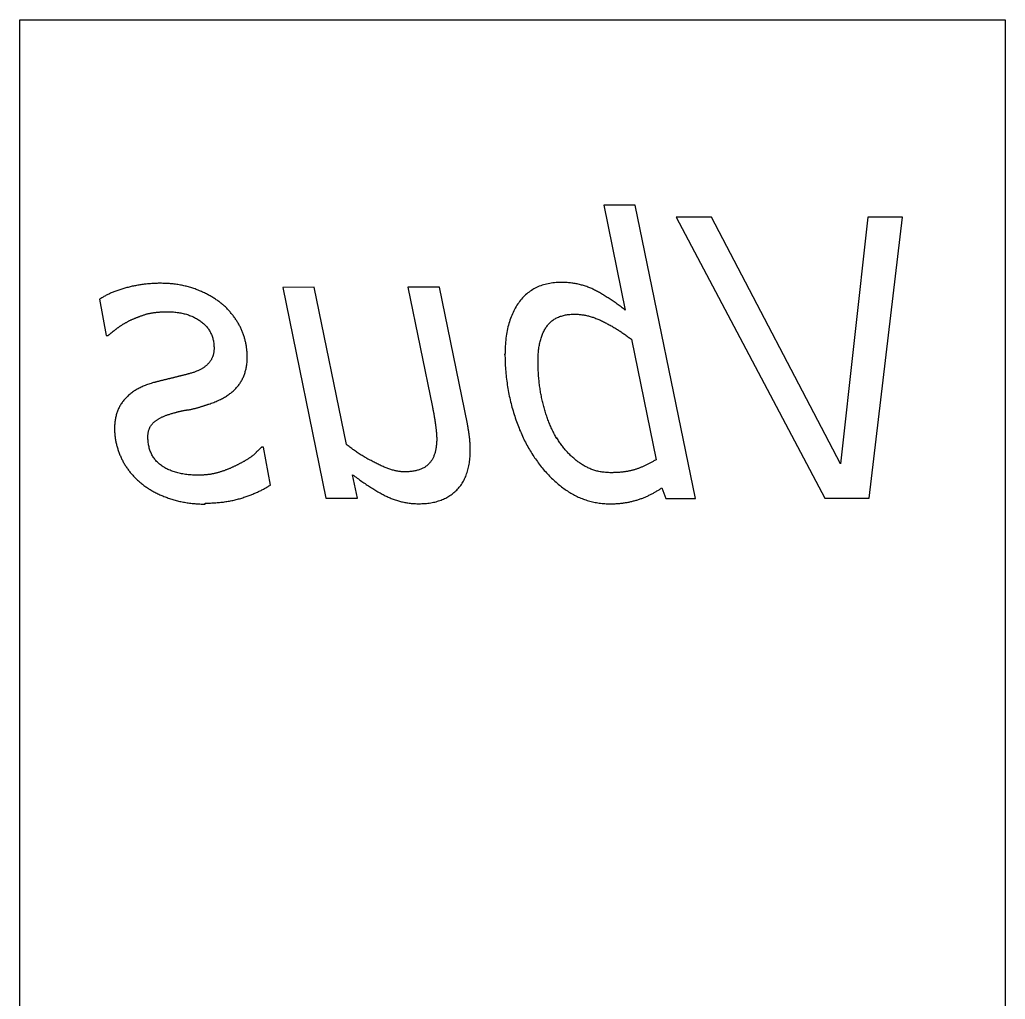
# Model space of a CAD drawing. Extents: x 0.1 to 5.6, y 0.1 to 17.2.
# Drawn here: x 0.094 to 2.836, y 12.904 to 15.627 of the extents above; entities that cross this region are included whole.
import ezdxf

# ---------------------------------------------------------------- set-up
doc = ezdxf.new("R2010")
doc.units = 0
doc.layers.add('CAPA_1', color=7, linetype='CONTINUOUS')

msp = doc.modelspace()

# ---------------------------------------------------------------- linework, layer by layer
at = {"layer": 'CAPA_1', "color": 7}
for points in [[(0.0942, 15.6274), (2.8358, 15.6274), (2.8358, 0.0942), (0.0942, 0.0942)], [(1.9202, 15.0783), (2.3338, 14.2977), (2.457, 14.2977), (2.5494, 15.0783), (2.4533, 15.0783), (2.3772, 14.3926), (2.0187, 15.0783)]]:
    msp.add_lwpolyline(points, close=True, dxfattribs=at)
for points in [[(1.8801, 14.3261), (1.8918, 14.296), (1.9739, 14.296), (1.8063, 15.1117), (1.7186, 15.1117), (1.7783, 14.8203)], [(0.4854, 14.8946), (0.4824, 14.8946), (0.4794, 14.8946), (0.4764, 14.8945), (0.4734, 14.8944), (0.4703, 14.8943), (0.4673, 14.8942), (0.4643, 14.894), (0.4613, 14.8938), (0.4583, 14.8936), (0.4553, 14.8934), (0.4523, 14.8931), (0.4493, 14.8928), (0.4463, 14.8925), (0.4433, 14.8922), (0.4403, 14.8918), (0.4373, 14.8914), (0.4343, 14.891), (0.4313, 14.8906), (0.4283, 14.8901), (0.4254, 14.8896), (0.4224, 14.8891), (0.4194, 14.8886), (0.4164, 14.888), (0.4134, 14.8874), (0.4104, 14.8868), (0.4074, 14.8862), (0.4044, 14.8855), (0.4015, 14.8848), (0.3985, 14.8841), (0.3955, 14.8834), (0.3925, 14.8826)], [(0.5881, 14.8766), (0.5851, 14.8777), (0.5821, 14.8788), (0.579, 14.8799), (0.576, 14.8809), (0.5729, 14.8819), (0.5698, 14.8829), (0.5667, 14.8838), (0.5635, 14.8847), (0.5604, 14.8855), (0.5572, 14.8863), (0.554, 14.8871), (0.5508, 14.8878), (0.5475, 14.8885), (0.5442, 14.8892), (0.541, 14.8898), (0.5376, 14.8904), (0.5343, 14.8909), (0.531, 14.8914), (0.5276, 14.8919), (0.5242, 14.8923), (0.5208, 14.8927), (0.5173, 14.8931), (0.5139, 14.8934), (0.5104, 14.8937), (0.5069, 14.8939), (0.5033, 14.8941), (0.4998, 14.8943), (0.4962, 14.8944), (0.4926, 14.8945), (0.489, 14.8946), (0.4854, 14.8946)], [(1.601, 14.897), (1.5961, 14.8969), (1.5913, 14.8967), (1.5866, 14.8965), (1.5819, 14.8961), (1.5774, 14.8956), (1.5729, 14.895), (1.5684, 14.8943), (1.5641, 14.8934), (1.5598, 14.8925), (1.5556, 14.8914), (1.5515, 14.8903), (1.5474, 14.889), (1.5435, 14.8877), (1.5396, 14.8862), (1.5357, 14.8846), (1.532, 14.8829), (1.5283, 14.8811), (1.5247, 14.8791), (1.5212, 14.8771), (1.5177, 14.8749), (1.5144, 14.8727), (1.5111, 14.8703), (1.5078, 14.8678), (1.5047, 14.8653), (1.5016, 14.8626), (1.4986, 14.8598), (1.4957, 14.8568), (1.4928, 14.8538), (1.4901, 14.8507), (1.4874, 14.8474), (1.4847, 14.8441)], [(1.6934, 14.8759), (1.6907, 14.8773), (1.688, 14.8785), (1.6853, 14.8798), (1.6825, 14.881), (1.6797, 14.8822), (1.6769, 14.8833), (1.6741, 14.8843), (1.6713, 14.8854), (1.6685, 14.8864), (1.6656, 14.8873), (1.6627, 14.8882), (1.6598, 14.8891), (1.6569, 14.8899), (1.654, 14.8906), (1.651, 14.8913), (1.648, 14.892), (1.645, 14.8927), (1.642, 14.8933), (1.6389, 14.8938), (1.6359, 14.8943), (1.6328, 14.8948), (1.6297, 14.8952), (1.6266, 14.8956), (1.6235, 14.8959), (1.6203, 14.8962), (1.6171, 14.8964), (1.6139, 14.8966), (1.6107, 14.8968), (1.6075, 14.8969), (1.6042, 14.8969), (1.601, 14.897)], [(0.3925, 14.8826), (0.3895, 14.8818), (0.3866, 14.881), (0.3836, 14.8802), (0.3807, 14.8794), (0.3779, 14.8785), (0.3751, 14.8776), (0.3723, 14.8767), (0.3696, 14.8758), (0.3669, 14.8749), (0.3642, 14.874), (0.3616, 14.873), (0.359, 14.872), (0.3564, 14.871), (0.3539, 14.87), (0.3514, 14.869), (0.3489, 14.8679), (0.3465, 14.8669), (0.3441, 14.8658), (0.3418, 14.8647), (0.3395, 14.8636), (0.3372, 14.8625), (0.335, 14.8613), (0.3327, 14.8601), (0.3306, 14.8589), (0.3284, 14.8577), (0.3264, 14.8565), (0.3243, 14.8553), (0.3223, 14.854), (0.3203, 14.8527), (0.3183, 14.8515), (0.3164, 14.8501)], [(0.6642, 14.8309), (0.6622, 14.8327), (0.6602, 14.8344), (0.6582, 14.8361), (0.6562, 14.8378), (0.6541, 14.8394), (0.652, 14.8411), (0.6498, 14.8427), (0.6477, 14.8443), (0.6454, 14.8459), (0.6432, 14.8475), (0.6409, 14.849), (0.6386, 14.8506), (0.6362, 14.8521), (0.6338, 14.8536), (0.6314, 14.8551), (0.629, 14.8566), (0.6265, 14.858), (0.624, 14.8595), (0.6214, 14.8609), (0.6188, 14.8623), (0.6162, 14.8637), (0.6135, 14.8651), (0.6108, 14.8664), (0.6081, 14.8677), (0.6054, 14.8691), (0.6026, 14.8704), (0.5997, 14.8716), (0.5969, 14.8729), (0.594, 14.8741), (0.591, 14.8754), (0.5881, 14.8766)], [(1.003, 14.4465), (0.9134, 14.8837), (0.8257, 14.8833)], [(0.8257, 14.8833), (0.9461, 14.2977), (1.0338, 14.2977), (1.0203, 14.3626)], [(1.3396, 14.5035), (1.2616, 14.8836), (1.1739, 14.8836), (1.2425, 14.5502)], [(1.7783, 14.8203), (1.7755, 14.8225), (1.7727, 14.8247), (1.7699, 14.8268), (1.7672, 14.8289), (1.7644, 14.831), (1.7616, 14.833), (1.7588, 14.835), (1.756, 14.837), (1.7533, 14.839), (1.7505, 14.841), (1.7478, 14.8429), (1.745, 14.8448), (1.7423, 14.8467), (1.7395, 14.8485), (1.7368, 14.8503), (1.734, 14.8521), (1.7313, 14.8539), (1.7285, 14.8556), (1.7258, 14.8573), (1.7231, 14.859), (1.7204, 14.8607), (1.7177, 14.8623), (1.7149, 14.8639), (1.7122, 14.8655), (1.7095, 14.8671), (1.7068, 14.8686), (1.7041, 14.8701), (1.7014, 14.8716), (1.6987, 14.8731), (1.6961, 14.8745), (1.6934, 14.8759)], [(0.3164, 14.8501), (0.3351, 14.7495), (0.3398, 14.7495)], [(1.4847, 14.8441), (1.4822, 14.8406), (1.4797, 14.8371), (1.4773, 14.8334), (1.4749, 14.8297), (1.4727, 14.8259), (1.4705, 14.822), (1.4685, 14.818), (1.4665, 14.8139), (1.4646, 14.8098), (1.4628, 14.8055), (1.461, 14.8012), (1.4594, 14.7968), (1.4578, 14.7922), (1.4563, 14.7876), (1.4549, 14.7829), (1.4536, 14.7781), (1.4524, 14.7733), (1.4513, 14.7683), (1.4502, 14.7632), (1.4492, 14.7581), (1.4484, 14.7529), (1.4475, 14.7476), (1.4468, 14.7421), (1.4462, 14.7366), (1.4456, 14.7311), (1.4452, 14.7254), (1.4448, 14.7196), (1.4445, 14.7138), (1.4443, 14.7078), (1.4442, 14.7018), (1.4441, 14.6957)], [(0.4009, 14.7916), (0.4022, 14.7921), (0.4035, 14.7927), (0.4049, 14.7933), (0.4062, 14.7939), (0.4076, 14.7945), (0.4089, 14.7951), (0.4103, 14.7956), (0.4117, 14.7962), (0.4131, 14.7968), (0.4146, 14.7974), (0.416, 14.798), (0.4175, 14.7985), (0.419, 14.7991), (0.4205, 14.7997), (0.422, 14.8003), (0.4235, 14.8009), (0.425, 14.8015), (0.4266, 14.802), (0.4281, 14.8026), (0.4297, 14.8032), (0.4313, 14.8038), (0.4329, 14.8044), (0.4345, 14.8049), (0.4362, 14.8055), (0.4378, 14.8061), (0.4395, 14.8067), (0.4412, 14.8073), (0.4429, 14.8078), (0.4446, 14.8084), (0.4463, 14.809), (0.448, 14.8096)], [(0.448, 14.8096), (0.4498, 14.81), (0.4515, 14.8103), (0.4532, 14.8107), (0.455, 14.811), (0.4567, 14.8114), (0.4584, 14.8117), (0.4602, 14.812), (0.4619, 14.8123), (0.4637, 14.8126), (0.4655, 14.8128), (0.4672, 14.8131), (0.469, 14.8133), (0.4708, 14.8136), (0.4726, 14.8138), (0.4743, 14.814), (0.4761, 14.8142), (0.4779, 14.8144), (0.4797, 14.8145), (0.4815, 14.8147), (0.4833, 14.8148), (0.4852, 14.815), (0.487, 14.8151), (0.4888, 14.8152), (0.4906, 14.8153), (0.4925, 14.8154), (0.4943, 14.8154), (0.4962, 14.8155), (0.498, 14.8155), (0.4999, 14.8156), (0.5017, 14.8156), (0.5036, 14.8156)], [(0.5036, 14.8156), (0.5073, 14.8156), (0.511, 14.8155), (0.5147, 14.8153), (0.5183, 14.8151), (0.5218, 14.8149), (0.5254, 14.8146), (0.5288, 14.8142), (0.5322, 14.8138), (0.5356, 14.8133), (0.539, 14.8128), (0.5422, 14.8122), (0.5455, 14.8115), (0.5487, 14.8108), (0.5518, 14.8101), (0.5549, 14.8093), (0.558, 14.8084), (0.561, 14.8075), (0.564, 14.8065), (0.5669, 14.8054), (0.5697, 14.8043), (0.5726, 14.8032), (0.5754, 14.802), (0.5781, 14.8007), (0.5808, 14.7994), (0.5834, 14.798), (0.586, 14.7966), (0.5886, 14.7951), (0.5911, 14.7935), (0.5936, 14.7919), (0.596, 14.7903), (0.5983, 14.7886)], [(0.7113, 14.7654), (0.7103, 14.7677), (0.7092, 14.77), (0.7081, 14.7723), (0.707, 14.7746), (0.7058, 14.7768), (0.7046, 14.779), (0.7034, 14.7813), (0.7021, 14.7835), (0.7008, 14.7857), (0.6995, 14.7879), (0.6981, 14.79), (0.6967, 14.7922), (0.6953, 14.7944), (0.6938, 14.7965), (0.6923, 14.7986), (0.6908, 14.8007), (0.6893, 14.8028), (0.6877, 14.8049), (0.6861, 14.807), (0.6844, 14.8091), (0.6827, 14.8111), (0.681, 14.8131), (0.6793, 14.8152), (0.6775, 14.8172), (0.6757, 14.8192), (0.6738, 14.8212), (0.672, 14.8231), (0.6701, 14.8251), (0.6681, 14.8271), (0.6662, 14.829), (0.6642, 14.8309)], [(1.5603, 14.7749), (1.5619, 14.777), (1.5636, 14.7791), (1.5653, 14.7811), (1.5671, 14.7831), (1.5689, 14.7849), (1.5708, 14.7867), (1.5728, 14.7885), (1.5748, 14.7901), (1.5769, 14.7917), (1.579, 14.7932), (1.5812, 14.7947), (1.5835, 14.7961), (1.5858, 14.7974), (1.5882, 14.7986), (1.5906, 14.7998), (1.5931, 14.8009), (1.5957, 14.8019), (1.5983, 14.8028), (1.601, 14.8037), (1.6037, 14.8045), (1.6065, 14.8053), (1.6094, 14.8059), (1.6123, 14.8066), (1.6153, 14.8071), (1.6183, 14.8075), (1.6214, 14.8079), (1.6246, 14.8082), (1.6278, 14.8085), (1.6311, 14.8087), (1.6344, 14.8088), (1.6378, 14.8088)], [(1.6378, 14.8088), (1.6403, 14.8088), (1.6428, 14.8087), (1.6454, 14.8086), (1.6479, 14.8085), (1.6504, 14.8083), (1.6529, 14.808), (1.6555, 14.8077), (1.658, 14.8074), (1.6606, 14.807), (1.6631, 14.8066), (1.6657, 14.8062), (1.6682, 14.8057), (1.6708, 14.8051), (1.6734, 14.8045), (1.676, 14.8039), (1.6786, 14.8032), (1.6812, 14.8025), (1.6838, 14.8017), (1.6864, 14.8009), (1.689, 14.8001), (1.6916, 14.7992), (1.6942, 14.7982), (1.6969, 14.7972), (1.6995, 14.7962), (1.7021, 14.7951), (1.7048, 14.794), (1.7074, 14.7929), (1.7101, 14.7917), (1.7128, 14.7904), (1.7154, 14.7891), (1.7181, 14.7878)], [(0.3626, 14.7675), (0.3636, 14.7683), (0.3646, 14.7691), (0.3656, 14.7699), (0.3666, 14.7706), (0.3677, 14.7714), (0.3687, 14.7722), (0.3698, 14.773), (0.3709, 14.7737), (0.372, 14.7745), (0.3731, 14.7753), (0.3743, 14.7761), (0.3755, 14.7768), (0.3766, 14.7776), (0.3778, 14.7784), (0.379, 14.7792), (0.3803, 14.7799), (0.3815, 14.7807), (0.3828, 14.7815), (0.3841, 14.7823), (0.3854, 14.783), (0.3867, 14.7838), (0.3881, 14.7846), (0.3894, 14.7854), (0.3908, 14.7861), (0.3922, 14.7869), (0.3936, 14.7877), (0.395, 14.7885), (0.3965, 14.7892), (0.3979, 14.79), (0.3994, 14.7908), (0.4009, 14.7916)], [(0.5983, 14.7886), (0.6007, 14.7868), (0.6029, 14.785), (0.6051, 14.7831), (0.6071, 14.7812), (0.6091, 14.7793), (0.6111, 14.7773), (0.6129, 14.7753), (0.6147, 14.7732), (0.6164, 14.7711), (0.618, 14.769), (0.6196, 14.7668), (0.6211, 14.7645), (0.6225, 14.7622), (0.6238, 14.7599), (0.6251, 14.7575), (0.6262, 14.7551), (0.6273, 14.7527), (0.6284, 14.7502), (0.6293, 14.7476), (0.6302, 14.745), (0.631, 14.7424), (0.6317, 14.7397), (0.6323, 14.737), (0.6329, 14.7343), (0.6334, 14.7315), (0.6338, 14.7286), (0.6341, 14.7257), (0.6344, 14.7228), (0.6346, 14.7198), (0.6347, 14.7168), (0.6348, 14.7138)], [(1.7181, 14.7878), (1.7208, 14.7864), (1.7235, 14.785), (1.7261, 14.7837), (1.7287, 14.7822), (1.7314, 14.7808), (1.734, 14.7794), (1.7366, 14.7779), (1.7392, 14.7765), (1.7418, 14.775), (1.7443, 14.7735), (1.7469, 14.772), (1.7494, 14.7705), (1.752, 14.769), (1.7545, 14.7674), (1.757, 14.7659), (1.7595, 14.7643), (1.762, 14.7627), (1.7645, 14.7611), (1.7669, 14.7595), (1.7694, 14.7579), (1.7718, 14.7563), (1.7743, 14.7546), (1.7767, 14.7529), (1.7791, 14.7513), (1.7815, 14.7496), (1.7839, 14.7479), (1.7862, 14.7461), (1.7886, 14.7444), (1.7909, 14.7427), (1.7933, 14.7409), (1.7956, 14.7391)], [(0.3398, 14.7495), (0.3402, 14.7499), (0.3408, 14.7503), (0.3413, 14.7507), (0.3418, 14.7512), (0.3424, 14.7516), (0.3429, 14.7521), (0.3435, 14.7525), (0.3441, 14.753), (0.3448, 14.7535), (0.3454, 14.754), (0.3461, 14.7545), (0.3467, 14.7551), (0.3474, 14.7556), (0.3481, 14.7562), (0.3488, 14.7567), (0.3496, 14.7573), (0.3503, 14.7579), (0.3511, 14.7585), (0.3519, 14.7591), (0.3527, 14.7598), (0.3535, 14.7604), (0.3544, 14.7611), (0.3552, 14.7617), (0.3561, 14.7624), (0.357, 14.7631), (0.3579, 14.7638), (0.3588, 14.7645), (0.3597, 14.7653), (0.3607, 14.766), (0.3616, 14.7668), (0.3626, 14.7675)], [(0.7272, 14.6888), (0.7272, 14.6915), (0.7271, 14.6941), (0.727, 14.6967), (0.7269, 14.6993), (0.7268, 14.7019), (0.7266, 14.7045), (0.7264, 14.707), (0.7261, 14.7096), (0.7258, 14.7121), (0.7255, 14.7147), (0.7252, 14.7172), (0.7248, 14.7197), (0.7244, 14.7222), (0.7239, 14.7247), (0.7235, 14.7272), (0.7229, 14.7296), (0.7224, 14.7321), (0.7218, 14.7346), (0.7212, 14.737), (0.7206, 14.7394), (0.7199, 14.7418), (0.7192, 14.7442), (0.7184, 14.7466), (0.7177, 14.749), (0.7169, 14.7514), (0.716, 14.7538), (0.7151, 14.7561), (0.7142, 14.7585), (0.7133, 14.7608), (0.7123, 14.7631), (0.7113, 14.7654)], [(1.5361, 14.679), (1.5361, 14.683), (1.5362, 14.687), (1.5363, 14.6909), (1.5365, 14.6947), (1.5367, 14.6984), (1.537, 14.7021), (1.5373, 14.7058), (1.5377, 14.7093), (1.5381, 14.7129), (1.5386, 14.7163), (1.5391, 14.7197), (1.5397, 14.723), (1.5403, 14.7263), (1.541, 14.7295), (1.5418, 14.7327), (1.5425, 14.7358), (1.5434, 14.7388), (1.5443, 14.7418), (1.5452, 14.7447), (1.5462, 14.7475), (1.5472, 14.7503), (1.5483, 14.753), (1.5494, 14.7557), (1.5506, 14.7583), (1.5519, 14.7609), (1.5532, 14.7634), (1.5545, 14.7658), (1.5559, 14.7681), (1.5573, 14.7704), (1.5588, 14.7727), (1.5603, 14.7749)], [(1.7956, 14.7391), (1.8642, 14.4041)], [(0.6348, 14.7138), (0.6347, 14.712), (0.6347, 14.7103), (0.6346, 14.7086), (0.6345, 14.7069), (0.6343, 14.7053), (0.6341, 14.7037), (0.6338, 14.7021), (0.6336, 14.7005), (0.6333, 14.6989), (0.6329, 14.6973), (0.6325, 14.6958), (0.6321, 14.6943), (0.6316, 14.6928), (0.6311, 14.6914), (0.6306, 14.6899), (0.63, 14.6885), (0.6294, 14.6871), (0.6288, 14.6857), (0.6281, 14.6843), (0.6274, 14.683), (0.6266, 14.6817), (0.6258, 14.6804), (0.625, 14.6791), (0.6241, 14.6778), (0.6232, 14.6766), (0.6223, 14.6754), (0.6213, 14.6742), (0.6203, 14.673), (0.6192, 14.6719), (0.6181, 14.6707), (0.617, 14.6696)], [(1.4441, 14.6983), (1.4441, 14.6928), (1.4442, 14.6873), (1.4443, 14.6818), (1.4445, 14.6764), (1.4447, 14.6709), (1.445, 14.6655), (1.4453, 14.6601), (1.4457, 14.6547), (1.4461, 14.6494), (1.4466, 14.644), (1.4471, 14.6387), (1.4477, 14.6333), (1.4483, 14.628), (1.449, 14.6227), (1.4497, 14.6175), (1.4505, 14.6122), (1.4513, 14.6069), (1.4522, 14.6017), (1.4531, 14.5965), (1.454, 14.5913), (1.455, 14.5861), (1.4561, 14.5809), (1.4572, 14.5758), (1.4584, 14.5707), (1.4596, 14.5655), (1.4609, 14.5604), (1.4622, 14.5553), (1.4635, 14.5503), (1.465, 14.5452), (1.4664, 14.5402), (1.4679, 14.5351)], [(1.4441, 14.6957), (1.4441, 14.6983)], [(0.617, 14.6696), (0.6159, 14.6684), (0.6147, 14.6673), (0.6134, 14.6662), (0.6121, 14.6651), (0.6108, 14.664), (0.6095, 14.663), (0.6081, 14.6619), (0.6066, 14.6609), (0.6051, 14.6599), (0.6036, 14.6589), (0.6021, 14.6579), (0.6005, 14.657), (0.5989, 14.6561), (0.5972, 14.6552), (0.5955, 14.6543), (0.5937, 14.6534), (0.5919, 14.6525), (0.5901, 14.6517), (0.5883, 14.6509), (0.5864, 14.6501), (0.5844, 14.6493), (0.5824, 14.6486), (0.5804, 14.6478), (0.5784, 14.6471), (0.5763, 14.6464), (0.5741, 14.6457), (0.572, 14.645), (0.5697, 14.6444), (0.5675, 14.6438), (0.5652, 14.6432), (0.5629, 14.6426)], [(0.701, 14.6086), (0.7027, 14.6108), (0.7043, 14.6129), (0.7058, 14.6151), (0.7073, 14.6174), (0.7088, 14.6196), (0.7102, 14.6219), (0.7115, 14.6243), (0.7128, 14.6266), (0.714, 14.629), (0.7152, 14.6314), (0.7163, 14.6338), (0.7174, 14.6363), (0.7184, 14.6388), (0.7193, 14.6413), (0.7202, 14.6439), (0.7211, 14.6465), (0.7218, 14.6491), (0.7226, 14.6518), (0.7233, 14.6544), (0.7239, 14.6571), (0.7245, 14.6599), (0.725, 14.6626), (0.7254, 14.6654), (0.7258, 14.6682), (0.7262, 14.6711), (0.7265, 14.674), (0.7267, 14.6769), (0.7269, 14.6798), (0.7271, 14.6828), (0.7271, 14.6858), (0.7272, 14.6888)], [(1.5491, 14.5628), (1.5483, 14.5663), (1.5475, 14.5698), (1.5467, 14.5734), (1.546, 14.5769), (1.5453, 14.5805), (1.5446, 14.5841), (1.5439, 14.5877), (1.5433, 14.5913), (1.5427, 14.595), (1.5421, 14.5986), (1.5415, 14.6023), (1.541, 14.606), (1.5405, 14.6097), (1.54, 14.6134), (1.5396, 14.6172), (1.5391, 14.6209), (1.5387, 14.6247), (1.5384, 14.6285), (1.538, 14.6322), (1.5377, 14.6361), (1.5374, 14.6399), (1.5372, 14.6437), (1.5369, 14.6476), (1.5367, 14.6515), (1.5366, 14.6554), (1.5364, 14.6593), (1.5363, 14.6632), (1.5362, 14.6671), (1.5361, 14.6711), (1.5361, 14.675), (1.5361, 14.679)], [(0.5629, 14.6426), (0.5614, 14.6422), (0.5599, 14.6418), (0.5584, 14.6414), (0.5569, 14.641), (0.5554, 14.6406), (0.5539, 14.6402), (0.5524, 14.6399), (0.5509, 14.6395), (0.5494, 14.6391), (0.5479, 14.6387), (0.5464, 14.6383), (0.5449, 14.6379), (0.5434, 14.6375), (0.5418, 14.6371), (0.5403, 14.6367), (0.5388, 14.6364), (0.5372, 14.636), (0.5357, 14.6356), (0.5341, 14.6352), (0.5326, 14.6348), (0.531, 14.6344), (0.5295, 14.634), (0.5279, 14.6336), (0.5263, 14.6333), (0.5248, 14.6329), (0.5232, 14.6325), (0.5216, 14.6321), (0.52, 14.6317), (0.5184, 14.6313), (0.5169, 14.6309), (0.5153, 14.6305)], [(0.4667, 14.6185), (0.4633, 14.6175), (0.4598, 14.6165), (0.4565, 14.6155), (0.4532, 14.6144), (0.45, 14.6132), (0.4468, 14.6121), (0.4436, 14.6109), (0.4406, 14.6096), (0.4376, 14.6084), (0.4346, 14.6071), (0.4317, 14.6057), (0.4289, 14.6043), (0.4261, 14.6029), (0.4233, 14.6015), (0.4207, 14.6), (0.418, 14.5985), (0.4155, 14.5969), (0.413, 14.5953), (0.4105, 14.5937), (0.4081, 14.592), (0.4058, 14.5903), (0.4035, 14.5886), (0.4013, 14.5868), (0.3991, 14.585), (0.397, 14.5832), (0.3949, 14.5813), (0.3929, 14.5794), (0.391, 14.5774), (0.3891, 14.5754), (0.3873, 14.5734), (0.3855, 14.5714)], [(0.5153, 14.6305), (0.5136, 14.6302), (0.512, 14.6298), (0.5104, 14.6294), (0.5088, 14.629), (0.5072, 14.6286), (0.5056, 14.6282), (0.504, 14.6278), (0.5024, 14.6274), (0.5008, 14.6271), (0.4992, 14.6267), (0.4976, 14.6263), (0.496, 14.6259), (0.4945, 14.6255), (0.4929, 14.6251), (0.4913, 14.6247), (0.4897, 14.6243), (0.4882, 14.624), (0.4866, 14.6236), (0.4851, 14.6232), (0.4835, 14.6228), (0.482, 14.6224), (0.4804, 14.622), (0.4789, 14.6216), (0.4774, 14.6212), (0.4758, 14.6209), (0.4743, 14.6205), (0.4728, 14.6201), (0.4713, 14.6197), (0.4697, 14.6193), (0.4682, 14.6189), (0.4667, 14.6185)], [(0.6203, 14.5587), (0.6238, 14.5599), (0.6272, 14.5611), (0.6306, 14.5624), (0.6339, 14.5636), (0.6372, 14.5649), (0.6404, 14.5662), (0.6435, 14.5676), (0.6466, 14.569), (0.6496, 14.5704), (0.6526, 14.5718), (0.6555, 14.5733), (0.6583, 14.5748), (0.6611, 14.5763), (0.6638, 14.5778), (0.6665, 14.5794), (0.6691, 14.581), (0.6716, 14.5827), (0.6741, 14.5843), (0.6765, 14.586), (0.6789, 14.5878), (0.6812, 14.5895), (0.6835, 14.5913), (0.6856, 14.5931), (0.6878, 14.5949), (0.6899, 14.5968), (0.6919, 14.5987), (0.6938, 14.6006), (0.6957, 14.6026), (0.6975, 14.6046), (0.6993, 14.6066), (0.701, 14.6086)], [(0.3855, 14.5714), (0.3838, 14.5693), (0.3821, 14.5672), (0.3804, 14.565), (0.3789, 14.5629), (0.3773, 14.5607), (0.3759, 14.5584), (0.3745, 14.5561), (0.3731, 14.5538), (0.3718, 14.5515), (0.3706, 14.5491), (0.3694, 14.5467), (0.3683, 14.5442), (0.3672, 14.5418), (0.3662, 14.5392), (0.3653, 14.5367), (0.3644, 14.5341), (0.3636, 14.5315), (0.3628, 14.5288), (0.3621, 14.5261), (0.3614, 14.5234), (0.3608, 14.5206), (0.3603, 14.5178), (0.3598, 14.515), (0.3594, 14.5122), (0.359, 14.5093), (0.3587, 14.5063), (0.3584, 14.5034), (0.3582, 14.5004), (0.3581, 14.4973), (0.358, 14.4943), (0.358, 14.4912)], [(0.5689, 14.5437), (0.5706, 14.5441), (0.5722, 14.5445), (0.5738, 14.5449), (0.5755, 14.5453), (0.5771, 14.5457), (0.5787, 14.5462), (0.5804, 14.5466), (0.582, 14.547), (0.5837, 14.5475), (0.5853, 14.5479), (0.5869, 14.5484), (0.5886, 14.5488), (0.5902, 14.5493), (0.5919, 14.5498), (0.5936, 14.5502), (0.5952, 14.5507), (0.5969, 14.5512), (0.5985, 14.5517), (0.6002, 14.5522), (0.6019, 14.5527), (0.6035, 14.5532), (0.6052, 14.5538), (0.6069, 14.5543), (0.6085, 14.5548), (0.6102, 14.5554), (0.6119, 14.5559), (0.6136, 14.5565), (0.6152, 14.557), (0.6169, 14.5576), (0.6186, 14.5582), (0.6203, 14.5587)], [(1.5884, 14.4627), (1.5867, 14.4657), (1.585, 14.4687), (1.5834, 14.4717), (1.5818, 14.4747), (1.5803, 14.4777), (1.5787, 14.4807), (1.5772, 14.4838), (1.5757, 14.4869), (1.5743, 14.49), (1.5729, 14.4931), (1.5715, 14.4962), (1.5701, 14.4994), (1.5687, 14.5026), (1.5674, 14.5058), (1.5661, 14.509), (1.5649, 14.5122), (1.5636, 14.5154), (1.5624, 14.5187), (1.5612, 14.522), (1.5601, 14.5253), (1.5589, 14.5286), (1.5578, 14.5319), (1.5568, 14.5353), (1.5557, 14.5387), (1.5547, 14.5421), (1.5537, 14.5455), (1.5527, 14.5489), (1.5518, 14.5523), (1.5509, 14.5558), (1.55, 14.5593), (1.5491, 14.5628)], [(0.47, 14.5107), (0.4712, 14.5116), (0.4725, 14.5126), (0.4738, 14.5135), (0.4752, 14.5145), (0.4766, 14.5154), (0.478, 14.5163), (0.4795, 14.5172), (0.481, 14.518), (0.4825, 14.5189), (0.4841, 14.5197), (0.4857, 14.5206), (0.4873, 14.5214), (0.489, 14.5222), (0.4907, 14.523), (0.4924, 14.5238), (0.4942, 14.5246), (0.496, 14.5254), (0.4979, 14.5261), (0.4998, 14.5268), (0.5017, 14.5276), (0.5036, 14.5283), (0.5056, 14.529), (0.5076, 14.5297), (0.5097, 14.5303), (0.5118, 14.531), (0.5139, 14.5317), (0.5161, 14.5323), (0.5183, 14.5329), (0.5205, 14.5335), (0.5228, 14.5341), (0.5251, 14.5347)], [(0.5251, 14.5347), (0.5262, 14.5351), (0.5274, 14.5355), (0.5287, 14.5359), (0.5299, 14.5362), (0.5311, 14.5366), (0.5324, 14.5369), (0.5337, 14.5373), (0.535, 14.5376), (0.5363, 14.538), (0.5376, 14.5383), (0.5389, 14.5386), (0.5403, 14.5389), (0.5416, 14.5392), (0.543, 14.5395), (0.5444, 14.5398), (0.5458, 14.5401), (0.5473, 14.5404), (0.5487, 14.5407), (0.5502, 14.541), (0.5517, 14.5412), (0.5532, 14.5415), (0.5547, 14.5417), (0.5562, 14.542), (0.5577, 14.5422), (0.5593, 14.5425), (0.5609, 14.5427), (0.5624, 14.5429), (0.564, 14.5431), (0.5657, 14.5433), (0.5673, 14.5435), (0.5689, 14.5437)], [(1.2425, 14.5502), (1.2428, 14.5488), (1.243, 14.5474), (1.2433, 14.546), (1.2436, 14.5447), (1.2438, 14.5433), (1.2441, 14.5418), (1.2444, 14.5404), (1.2446, 14.539), (1.2449, 14.5376), (1.2451, 14.5361), (1.2454, 14.5347), (1.2457, 14.5332), (1.2459, 14.5317), (1.2462, 14.5302), (1.2464, 14.5288), (1.2467, 14.5272), (1.2469, 14.5257), (1.2472, 14.5242), (1.2475, 14.5227), (1.2477, 14.5211), (1.248, 14.5196), (1.2482, 14.518), (1.2485, 14.5165), (1.2487, 14.5149), (1.249, 14.5133), (1.2492, 14.5117), (1.2494, 14.5101), (1.2497, 14.5085), (1.2499, 14.5069), (1.2502, 14.5052), (1.2504, 14.5036)], [(1.4679, 14.5351), (1.4695, 14.5302), (1.4711, 14.5252), (1.4727, 14.5203), (1.4743, 14.5155), (1.476, 14.5107), (1.4777, 14.506), (1.4795, 14.5013), (1.4813, 14.4966), (1.4831, 14.492), (1.4849, 14.4875), (1.4868, 14.483), (1.4887, 14.4785), (1.4907, 14.4741), (1.4927, 14.4697), (1.4947, 14.4654), (1.4967, 14.4611), (1.4988, 14.4569), (1.5009, 14.4527), (1.5031, 14.4486), (1.5053, 14.4445), (1.5075, 14.4405), (1.5097, 14.4365), (1.512, 14.4325), (1.5143, 14.4286), (1.5166, 14.4248), (1.519, 14.421), (1.5214, 14.4172), (1.5239, 14.4135), (1.5264, 14.4098), (1.5289, 14.4062), (1.5314, 14.4027)], [(0.4508, 14.4683), (0.4509, 14.4701), (0.4509, 14.4718), (0.451, 14.4734), (0.4512, 14.4751), (0.4513, 14.4767), (0.4516, 14.4784), (0.4518, 14.4799), (0.4521, 14.4815), (0.4525, 14.483), (0.4528, 14.4845), (0.4533, 14.486), (0.4537, 14.4875), (0.4542, 14.4889), (0.4548, 14.4904), (0.4553, 14.4917), (0.4559, 14.4931), (0.4566, 14.4945), (0.4573, 14.4958), (0.458, 14.4971), (0.4588, 14.4983), (0.4596, 14.4996), (0.4605, 14.5008), (0.4614, 14.502), (0.4623, 14.5032), (0.4633, 14.5043), (0.4643, 14.5054), (0.4654, 14.5065), (0.4665, 14.5076), (0.4676, 14.5087), (0.4688, 14.5097), (0.47, 14.5107)], [(1.2504, 14.5036), (1.2507, 14.5019), (1.2509, 14.5002), (1.2511, 14.4985), (1.2513, 14.4968), (1.2515, 14.4952), (1.2517, 14.4936), (1.2519, 14.492), (1.2521, 14.4905), (1.2523, 14.489), (1.2524, 14.4875), (1.2526, 14.486), (1.2527, 14.4846), (1.2529, 14.4831), (1.253, 14.4817), (1.2532, 14.4804), (1.2533, 14.479), (1.2534, 14.4777), (1.2535, 14.4764), (1.2536, 14.4752), (1.2537, 14.474), (1.2538, 14.4728), (1.2538, 14.4716), (1.2539, 14.4704), (1.254, 14.4693), (1.254, 14.4682), (1.2541, 14.4671), (1.2541, 14.4661), (1.2541, 14.465), (1.2541, 14.4641), (1.2541, 14.4631), (1.2542, 14.4621)], [(1.3456, 14.4654), (1.3455, 14.4665), (1.3453, 14.4677), (1.3452, 14.4689), (1.345, 14.47), (1.3448, 14.4712), (1.3447, 14.4724), (1.3445, 14.4736), (1.3443, 14.4748), (1.3442, 14.476), (1.344, 14.4772), (1.3438, 14.4784), (1.3436, 14.4796), (1.3434, 14.4808), (1.3432, 14.4821), (1.3431, 14.4833), (1.3429, 14.4845), (1.3427, 14.4858), (1.3425, 14.487), (1.3422, 14.4882), (1.342, 14.4895), (1.3418, 14.4907), (1.3416, 14.492), (1.3414, 14.4933), (1.3412, 14.4945), (1.341, 14.4958), (1.3407, 14.4971), (1.3405, 14.4983), (1.3403, 14.4996), (1.34, 14.5009), (1.3398, 14.5022), (1.3396, 14.5035)], [(0.358, 14.4912), (0.358, 14.4886), (0.358, 14.486), (0.3581, 14.4834), (0.3582, 14.4808), (0.3584, 14.4782), (0.3586, 14.4756), (0.3588, 14.4731), (0.3591, 14.4705), (0.3594, 14.4679), (0.3598, 14.4653), (0.3601, 14.4628), (0.3605, 14.4602), (0.361, 14.4577), (0.3615, 14.4551), (0.362, 14.4526), (0.3626, 14.45), (0.3632, 14.4475), (0.3638, 14.4449), (0.3644, 14.4424), (0.3652, 14.4398), (0.3659, 14.4373), (0.3667, 14.4348), (0.3675, 14.4323), (0.3683, 14.4297), (0.3692, 14.4272), (0.3701, 14.4247), (0.3711, 14.4222), (0.3721, 14.4197), (0.3731, 14.4172), (0.3741, 14.4147), (0.3752, 14.4121)], [(0.4882, 14.3881), (0.4858, 14.3899), (0.4835, 14.3917), (0.4813, 14.3936), (0.4792, 14.3955), (0.4771, 14.3975), (0.4751, 14.3996), (0.4732, 14.4017), (0.4714, 14.4038), (0.4697, 14.406), (0.468, 14.4083), (0.4664, 14.4106), (0.4649, 14.413), (0.4634, 14.4154), (0.4621, 14.4179), (0.4608, 14.4204), (0.4596, 14.423), (0.4585, 14.4256), (0.4574, 14.4283), (0.4564, 14.4311), (0.4555, 14.4339), (0.4547, 14.4367), (0.454, 14.4397), (0.4533, 14.4426), (0.4528, 14.4456), (0.4522, 14.4487), (0.4518, 14.4519), (0.4515, 14.455), (0.4512, 14.4583), (0.451, 14.4616), (0.4509, 14.4649), (0.4508, 14.4683)], [(1.2542, 14.4621), (1.2541, 14.4593), (1.2541, 14.4564), (1.254, 14.4536), (1.2538, 14.4509), (1.2536, 14.4482), (1.2534, 14.4455), (1.2531, 14.4429), (1.2528, 14.4404), (1.2525, 14.4379), (1.2521, 14.4354), (1.2516, 14.433), (1.2511, 14.4306), (1.2506, 14.4283), (1.2501, 14.426), (1.2495, 14.4238), (1.2488, 14.4216), (1.2481, 14.4195), (1.2474, 14.4174), (1.2466, 14.4154), (1.2458, 14.4134), (1.2449, 14.4114), (1.244, 14.4095), (1.2431, 14.4077), (1.2421, 14.4059), (1.2411, 14.4041), (1.24, 14.4024), (1.2389, 14.4007), (1.2378, 14.3991), (1.2366, 14.3975), (1.2354, 14.396), (1.2341, 14.3945)], [(1.3475, 14.4308), (1.3475, 14.432), (1.3475, 14.4331), (1.3475, 14.4343), (1.3475, 14.4354), (1.3475, 14.4366), (1.3474, 14.4377), (1.3474, 14.4389), (1.3474, 14.44), (1.3473, 14.4411), (1.3473, 14.4423), (1.3473, 14.4434), (1.3472, 14.4445), (1.3472, 14.4457), (1.3471, 14.4468), (1.3471, 14.4479), (1.347, 14.449), (1.3469, 14.4501), (1.3469, 14.4512), (1.3468, 14.4523), (1.3467, 14.4534), (1.3466, 14.4545), (1.3466, 14.4556), (1.3465, 14.4567), (1.3464, 14.4578), (1.3463, 14.4589), (1.3462, 14.46), (1.3461, 14.4611), (1.346, 14.4621), (1.3459, 14.4632), (1.3458, 14.4643), (1.3456, 14.4654)], [(1.6518, 14.3951), (1.6494, 14.3969), (1.647, 14.3987), (1.6446, 14.4005), (1.6422, 14.4024), (1.6398, 14.4042), (1.6375, 14.4062), (1.6352, 14.4081), (1.633, 14.4101), (1.6307, 14.4121), (1.6285, 14.4142), (1.6263, 14.4163), (1.6242, 14.4184), (1.622, 14.4205), (1.6199, 14.4227), (1.6179, 14.4249), (1.6158, 14.4272), (1.6138, 14.4295), (1.6118, 14.4318), (1.6098, 14.4341), (1.6079, 14.4365), (1.606, 14.4389), (1.6041, 14.4414), (1.6022, 14.4438), (1.6004, 14.4463), (1.5986, 14.4489), (1.5968, 14.4515), (1.5951, 14.4541), (1.5934, 14.4567), (1.5917, 14.4594), (1.59, 14.4621), (1.5884, 14.4648)], [(1.5884, 14.4648), (1.5884, 14.4627)], [(0.7673, 14.4392), (0.7667, 14.4386), (0.766, 14.438), (0.7654, 14.4374), (0.7647, 14.4368), (0.764, 14.4361), (0.7633, 14.4355), (0.7626, 14.4348), (0.7619, 14.4341), (0.7612, 14.4334), (0.7604, 14.4327), (0.7597, 14.432), (0.7589, 14.4313), (0.7581, 14.4306), (0.7573, 14.4298), (0.7565, 14.4291), (0.7557, 14.4283), (0.7549, 14.4275), (0.754, 14.4267), (0.7532, 14.4259), (0.7523, 14.4251), (0.7515, 14.4242), (0.7506, 14.4234), (0.7497, 14.4225), (0.7488, 14.4216), (0.7479, 14.4207), (0.7469, 14.4198), (0.746, 14.4189), (0.745, 14.418), (0.7441, 14.4171), (0.7431, 14.4161), (0.7421, 14.4152)], [(0.7916, 14.3337), (0.772, 14.4392), (0.7673, 14.4392)], [(1.0856, 14.3945), (1.0828, 14.3959), (1.0799, 14.3973), (1.077, 14.3987), (1.0742, 14.4001), (1.0714, 14.4016), (1.0686, 14.4031), (1.0658, 14.4045), (1.063, 14.4061), (1.0602, 14.4076), (1.0575, 14.4091), (1.0547, 14.4107), (1.052, 14.4123), (1.0493, 14.4139), (1.0466, 14.4156), (1.0439, 14.4172), (1.0413, 14.4189), (1.0386, 14.4206), (1.036, 14.4223), (1.0333, 14.424), (1.0307, 14.4258), (1.0282, 14.4276), (1.0256, 14.4294), (1.023, 14.4312), (1.0205, 14.433), (1.0179, 14.4349), (1.0154, 14.4368), (1.0129, 14.4387), (1.0104, 14.4406), (1.0079, 14.4426), (1.0055, 14.4445), (1.003, 14.4465)], [(1.3097, 14.3197), (1.3121, 14.3222), (1.3144, 14.3247), (1.3167, 14.3274), (1.3188, 14.3301), (1.3209, 14.3329), (1.3229, 14.3357), (1.3248, 14.3387), (1.3267, 14.3417), (1.3285, 14.3447), (1.3302, 14.3479), (1.3318, 14.3511), (1.3333, 14.3544), (1.3348, 14.3578), (1.3361, 14.3612), (1.3374, 14.3647), (1.3387, 14.3683), (1.3398, 14.372), (1.3409, 14.3757), (1.3418, 14.3795), (1.3427, 14.3834), (1.3436, 14.3873), (1.3443, 14.3914), (1.345, 14.3954), (1.3456, 14.3996), (1.3461, 14.4039), (1.3465, 14.4082), (1.3469, 14.4125), (1.3471, 14.417), (1.3473, 14.4215), (1.3475, 14.4261), (1.3475, 14.4308)], [(0.3752, 14.4121), (0.3763, 14.4097), (0.3775, 14.4073), (0.3786, 14.4049), (0.3798, 14.4025), (0.3811, 14.4001), (0.3823, 14.3977), (0.3836, 14.3954), (0.3849, 14.3931), (0.3863, 14.3908), (0.3877, 14.3885), (0.3891, 14.3863), (0.3905, 14.3841), (0.392, 14.3818), (0.3936, 14.3796), (0.3951, 14.3775), (0.3967, 14.3753), (0.3983, 14.3732), (0.3999, 14.3711), (0.4016, 14.369), (0.4033, 14.3669), (0.4051, 14.3649), (0.4068, 14.3628), (0.4086, 14.3608), (0.4105, 14.3588), (0.4124, 14.3569), (0.4143, 14.3549), (0.4162, 14.353), (0.4182, 14.3511), (0.4202, 14.3492), (0.4222, 14.3473), (0.4242, 14.3455)], [(0.7421, 14.4152), (0.7411, 14.4144), (0.74, 14.4136), (0.739, 14.4128), (0.7379, 14.4121), (0.7368, 14.4113), (0.7357, 14.4105), (0.7345, 14.4097), (0.7334, 14.409), (0.7322, 14.4082), (0.731, 14.4074), (0.7298, 14.4066), (0.7286, 14.4058), (0.7273, 14.4051), (0.7261, 14.4043), (0.7248, 14.4035), (0.7235, 14.4027), (0.7222, 14.402), (0.7208, 14.4012), (0.7195, 14.4004), (0.7181, 14.3996), (0.7168, 14.3989), (0.7154, 14.3981), (0.7139, 14.3973), (0.7125, 14.3965), (0.711, 14.3958), (0.7096, 14.395), (0.7081, 14.3942), (0.7066, 14.3934), (0.7051, 14.3927), (0.7035, 14.3919), (0.702, 14.3911)], [(1.1645, 14.3705), (1.1623, 14.3705), (1.16, 14.3706), (1.1578, 14.3707), (1.1555, 14.3709), (1.1531, 14.3711), (1.1508, 14.3714), (1.1484, 14.3717), (1.1461, 14.3721), (1.1436, 14.3725), (1.1412, 14.373), (1.1388, 14.3735), (1.1363, 14.3741), (1.1338, 14.3747), (1.1313, 14.3754), (1.1288, 14.3761), (1.1263, 14.3769), (1.1237, 14.3777), (1.1211, 14.3786), (1.1185, 14.3795), (1.1159, 14.3805), (1.1132, 14.3815), (1.1106, 14.3826), (1.1079, 14.3837), (1.1052, 14.3849), (1.1024, 14.3861), (1.0997, 14.3874), (1.0969, 14.3887), (1.0941, 14.3901), (1.0913, 14.3915), (1.0885, 14.393), (1.0856, 14.3945)], [(1.2341, 14.3945), (1.2327, 14.393), (1.2313, 14.3915), (1.2298, 14.3901), (1.2283, 14.3887), (1.2267, 14.3874), (1.2251, 14.3861), (1.2234, 14.3849), (1.2216, 14.3837), (1.2198, 14.3826), (1.2179, 14.3815), (1.2159, 14.3805), (1.2139, 14.3795), (1.2118, 14.3786), (1.2097, 14.3777), (1.2075, 14.3769), (1.2053, 14.3761), (1.203, 14.3754), (1.2006, 14.3747), (1.1982, 14.3741), (1.1957, 14.3735), (1.1932, 14.373), (1.1906, 14.3725), (1.1879, 14.3721), (1.1852, 14.3717), (1.1824, 14.3714), (1.1796, 14.3711), (1.1767, 14.3709), (1.1738, 14.3707), (1.1707, 14.3706), (1.1677, 14.3705), (1.1645, 14.3705)], [(1.5314, 14.4027), (1.5341, 14.399), (1.5368, 14.3953), (1.5395, 14.3917), (1.5423, 14.3882), (1.5451, 14.3847), (1.5479, 14.3813), (1.5507, 14.3779), (1.5535, 14.3746), (1.5564, 14.3713), (1.5592, 14.3681), (1.5621, 14.365), (1.565, 14.3619), (1.568, 14.3588), (1.5709, 14.3558), (1.5739, 14.3529), (1.5769, 14.35), (1.5799, 14.3472), (1.583, 14.3444), (1.586, 14.3417), (1.5891, 14.339), (1.5922, 14.3364), (1.5953, 14.3338), (1.5984, 14.3313), (1.6016, 14.3288), (1.6048, 14.3264), (1.608, 14.3241), (1.6112, 14.3218), (1.6145, 14.3195), (1.6177, 14.3174), (1.621, 14.3152), (1.6243, 14.3131)], [(1.7387, 14.3681), (1.7355, 14.3681), (1.7324, 14.3682), (1.7294, 14.3683), (1.7263, 14.3685), (1.7233, 14.3688), (1.7202, 14.3691), (1.7173, 14.3695), (1.7143, 14.3699), (1.7113, 14.3704), (1.7084, 14.3709), (1.7055, 14.3715), (1.7026, 14.3721), (1.6997, 14.3728), (1.6969, 14.3736), (1.6941, 14.3744), (1.6913, 14.3753), (1.6885, 14.3762), (1.6857, 14.3772), (1.683, 14.3782), (1.6803, 14.3793), (1.6776, 14.3805), (1.6749, 14.3817), (1.6723, 14.383), (1.6696, 14.3843), (1.667, 14.3857), (1.6644, 14.3871), (1.6619, 14.3886), (1.6593, 14.3901), (1.6568, 14.3917), (1.6543, 14.3934), (1.6518, 14.3951)], [(1.8642, 14.4041), (1.8623, 14.403), (1.8604, 14.4018), (1.8584, 14.4007), (1.8565, 14.3996), (1.8546, 14.3985), (1.8527, 14.3975), (1.8508, 14.3964), (1.8489, 14.3954), (1.847, 14.3944), (1.8451, 14.3934), (1.8432, 14.3925), (1.8414, 14.3915), (1.8395, 14.3906), (1.8376, 14.3897), (1.8357, 14.3888), (1.8339, 14.3879), (1.832, 14.3871), (1.8302, 14.3862), (1.8283, 14.3854), (1.8264, 14.3846), (1.8246, 14.3838), (1.8228, 14.3831), (1.8209, 14.3823), (1.8191, 14.3816), (1.8172, 14.3809), (1.8154, 14.3802), (1.8136, 14.3796), (1.8118, 14.3789), (1.81, 14.3783), (1.8081, 14.3777), (1.8063, 14.3771)], [(0.5913, 14.3611), (0.5871, 14.3611), (0.583, 14.3612), (0.5789, 14.3613), (0.5748, 14.3615), (0.5709, 14.3618), (0.5669, 14.3621), (0.5631, 14.3625), (0.5593, 14.3629), (0.5555, 14.3634), (0.5518, 14.3639), (0.5482, 14.3645), (0.5447, 14.3651), (0.5412, 14.3658), (0.5377, 14.3666), (0.5343, 14.3674), (0.531, 14.3683), (0.5277, 14.3692), (0.5245, 14.3702), (0.5214, 14.3712), (0.5183, 14.3723), (0.5152, 14.3735), (0.5123, 14.3747), (0.5094, 14.376), (0.5065, 14.3773), (0.5037, 14.3787), (0.501, 14.3801), (0.4983, 14.3816), (0.4957, 14.3831), (0.4931, 14.3847), (0.4906, 14.3864), (0.4882, 14.3881)], [(0.652, 14.3701), (0.6502, 14.3695), (0.6483, 14.369), (0.6465, 14.3684), (0.6446, 14.3679), (0.6427, 14.3674), (0.6409, 14.3669), (0.639, 14.3665), (0.6371, 14.366), (0.6352, 14.3656), (0.6333, 14.3652), (0.6313, 14.3648), (0.6294, 14.3645), (0.6275, 14.3641), (0.6255, 14.3638), (0.6236, 14.3635), (0.6216, 14.3632), (0.6197, 14.3629), (0.6177, 14.3627), (0.6157, 14.3624), (0.6137, 14.3622), (0.6117, 14.362), (0.6097, 14.3618), (0.6077, 14.3617), (0.6057, 14.3615), (0.6037, 14.3614), (0.6016, 14.3613), (0.5996, 14.3612), (0.5975, 14.3612), (0.5955, 14.3611), (0.5934, 14.3611), (0.5913, 14.3611)], [(0.702, 14.3911), (0.7005, 14.3903), (0.6991, 14.3896), (0.6977, 14.3888), (0.6962, 14.3881), (0.6947, 14.3873), (0.6932, 14.3866), (0.6918, 14.3858), (0.6902, 14.3851), (0.6887, 14.3844), (0.6872, 14.3837), (0.6856, 14.383), (0.6841, 14.3823), (0.6825, 14.3816), (0.6809, 14.3809), (0.6793, 14.3802), (0.6777, 14.3795), (0.6761, 14.3788), (0.6744, 14.3782), (0.6728, 14.3775), (0.6711, 14.3769), (0.6695, 14.3762), (0.6678, 14.3756), (0.6661, 14.3749), (0.6644, 14.3743), (0.6626, 14.3737), (0.6609, 14.3731), (0.6592, 14.3725), (0.6574, 14.3719), (0.6556, 14.3713), (0.6538, 14.3707), (0.652, 14.3701)], [(1.8063, 14.3771), (1.8045, 14.3765), (1.8026, 14.376), (1.8007, 14.3754), (1.7988, 14.3749), (1.7969, 14.3744), (1.7949, 14.3739), (1.7929, 14.3735), (1.7909, 14.373), (1.7889, 14.3726), (1.7868, 14.3722), (1.7848, 14.3718), (1.7827, 14.3715), (1.7806, 14.3711), (1.7784, 14.3708), (1.7763, 14.3705), (1.7741, 14.3702), (1.7719, 14.3699), (1.7697, 14.3697), (1.7674, 14.3694), (1.7651, 14.3692), (1.7628, 14.369), (1.7605, 14.3688), (1.7582, 14.3687), (1.7558, 14.3685), (1.7534, 14.3684), (1.751, 14.3683), (1.7486, 14.3682), (1.7461, 14.3682), (1.7437, 14.3681), (1.7412, 14.3681), (1.7387, 14.3681)], [(0.4242, 14.3455), (0.4264, 14.3435), (0.4286, 14.3416), (0.4308, 14.3398), (0.433, 14.3379), (0.4353, 14.3361), (0.4376, 14.3343), (0.4399, 14.3326), (0.4423, 14.3309), (0.4447, 14.3292), (0.4471, 14.3275), (0.4495, 14.3258), (0.452, 14.3242), (0.4545, 14.3226), (0.457, 14.3211), (0.4596, 14.3196), (0.4622, 14.318), (0.4648, 14.3166), (0.4674, 14.3151), (0.4701, 14.3137), (0.4728, 14.3123), (0.4756, 14.311), (0.4783, 14.3096), (0.4811, 14.3083), (0.484, 14.307), (0.4868, 14.3058), (0.4897, 14.3046), (0.4926, 14.3034), (0.4955, 14.3022), (0.4985, 14.3011), (0.5015, 14.3), (0.5045, 14.2989)], [(1.0203, 14.3626), (1.0235, 14.3602), (1.0267, 14.3578), (1.0299, 14.3554), (1.0331, 14.353), (1.0362, 14.3507), (1.0394, 14.3485), (1.0425, 14.3462), (1.0456, 14.344), (1.0487, 14.3419), (1.0518, 14.3397), (1.0549, 14.3376), (1.058, 14.3356), (1.061, 14.3335), (1.0641, 14.3315), (1.0671, 14.3296), (1.0701, 14.3276), (1.0731, 14.3257), (1.0761, 14.3239), (1.0791, 14.3221), (1.082, 14.3203), (1.085, 14.3185), (1.0879, 14.3168), (1.0908, 14.3151), (1.0937, 14.3134), (1.0966, 14.3118), (1.0995, 14.3102), (1.1023, 14.3087), (1.1052, 14.3072), (1.108, 14.3057), (1.1108, 14.3042), (1.1137, 14.3028)], [(0.715, 14.2986), (0.718, 14.2996), (0.7209, 14.3006), (0.7237, 14.3015), (0.7266, 14.3026), (0.7294, 14.3036), (0.7322, 14.3046), (0.7349, 14.3056), (0.7377, 14.3067), (0.7403, 14.3077), (0.743, 14.3088), (0.7456, 14.3099), (0.7482, 14.311), (0.7508, 14.3121), (0.7533, 14.3132), (0.7558, 14.3143), (0.7583, 14.3155), (0.7607, 14.3166), (0.7631, 14.3178), (0.7655, 14.3189), (0.7678, 14.3201), (0.7702, 14.3213), (0.7724, 14.3225), (0.7747, 14.3237), (0.7769, 14.3249), (0.7791, 14.3261), (0.7813, 14.3274), (0.7834, 14.3286), (0.7855, 14.3299), (0.7875, 14.3312), (0.7896, 14.3324), (0.7916, 14.3337)], [(1.2047, 14.2818), (1.209, 14.2818), (1.2132, 14.282), (1.2174, 14.2822), (1.2215, 14.2824), (1.2256, 14.2828), (1.2296, 14.2832), (1.2335, 14.2837), (1.2374, 14.2843), (1.2412, 14.285), (1.245, 14.2857), (1.2487, 14.2866), (1.2523, 14.2875), (1.2559, 14.2885), (1.2594, 14.2895), (1.2628, 14.2907), (1.2662, 14.2919), (1.2695, 14.2932), (1.2728, 14.2946), (1.276, 14.296), (1.2792, 14.2976), (1.2822, 14.2992), (1.2853, 14.3009), (1.2882, 14.3026), (1.2911, 14.3045), (1.294, 14.3064), (1.2967, 14.3084), (1.2994, 14.3105), (1.3021, 14.3127), (1.3047, 14.3149), (1.3072, 14.3173), (1.3097, 14.3197)], [(1.6243, 14.3131), (1.6276, 14.3111), (1.631, 14.3092), (1.6343, 14.3073), (1.6377, 14.3055), (1.6411, 14.3038), (1.6446, 14.3021), (1.648, 14.3005), (1.6515, 14.299), (1.655, 14.2975), (1.6585, 14.2961), (1.6621, 14.2947), (1.6657, 14.2934), (1.6692, 14.2922), (1.6729, 14.2911), (1.6765, 14.29), (1.6802, 14.289), (1.6838, 14.288), (1.6875, 14.2871), (1.6913, 14.2863), (1.695, 14.2856), (1.6988, 14.2849), (1.7026, 14.2842), (1.7064, 14.2837), (1.7102, 14.2832), (1.7141, 14.2828), (1.718, 14.2824), (1.7219, 14.2821), (1.7258, 14.2819), (1.7298, 14.2817), (1.7337, 14.2816), (1.7377, 14.2816)], [(1.8157, 14.2936), (1.818, 14.2944), (1.8203, 14.2952), (1.8226, 14.296), (1.8248, 14.2968), (1.8271, 14.2977), (1.8293, 14.2986), (1.8315, 14.2995), (1.8337, 14.3004), (1.8359, 14.3013), (1.8381, 14.3022), (1.8402, 14.3032), (1.8424, 14.3042), (1.8445, 14.3052), (1.8466, 14.3062), (1.8487, 14.3072), (1.8508, 14.3083), (1.8528, 14.3093), (1.8549, 14.3104), (1.8569, 14.3115), (1.8589, 14.3126), (1.8609, 14.3137), (1.8629, 14.3149), (1.8649, 14.3161), (1.8668, 14.3173), (1.8688, 14.3185), (1.8707, 14.3197), (1.8726, 14.3209), (1.8745, 14.3222), (1.8764, 14.3235), (1.8782, 14.3247), (1.8801, 14.3261)], [(0.5045, 14.2989), (0.5076, 14.2977), (0.5107, 14.2966), (0.5138, 14.2956), (0.5169, 14.2945), (0.52, 14.2935), (0.5232, 14.2926), (0.5264, 14.2917), (0.5296, 14.2908), (0.5329, 14.2899), (0.5362, 14.2891), (0.5395, 14.2884), (0.5428, 14.2876), (0.5461, 14.2869), (0.5495, 14.2863), (0.5529, 14.2857), (0.5563, 14.2851), (0.5597, 14.2845), (0.5632, 14.284), (0.5667, 14.2836), (0.5702, 14.2831), (0.5738, 14.2827), (0.5773, 14.2824), (0.5809, 14.2821), (0.5845, 14.2818), (0.5882, 14.2815), (0.5918, 14.2813), (0.5955, 14.2812), (0.5992, 14.281), (0.6029, 14.2809), (0.6067, 14.2809), (0.6105, 14.2809)], [(0.6105, 14.2836), (0.6142, 14.2836), (0.618, 14.2836), (0.6217, 14.2837), (0.6253, 14.2838), (0.629, 14.284), (0.6326, 14.2841), (0.6362, 14.2843), (0.6398, 14.2846), (0.6433, 14.2848), (0.6469, 14.2851), (0.6504, 14.2855), (0.6538, 14.2858), (0.6573, 14.2862), (0.6607, 14.2866), (0.6641, 14.2871), (0.6675, 14.2876), (0.6708, 14.2881), (0.6741, 14.2886), (0.6774, 14.2892), (0.6807, 14.2898), (0.684, 14.2905), (0.6872, 14.2911), (0.6904, 14.2918), (0.6935, 14.2926), (0.6967, 14.2933), (0.6998, 14.2941), (0.7029, 14.295), (0.706, 14.2958), (0.709, 14.2967), (0.712, 14.2976), (0.715, 14.2986)], [(1.1137, 14.3028), (1.1164, 14.3015), (1.1192, 14.3002), (1.122, 14.299), (1.1248, 14.2978), (1.1276, 14.2966), (1.1305, 14.2955), (1.1333, 14.2944), (1.1362, 14.2934), (1.139, 14.2924), (1.1419, 14.2915), (1.1448, 14.2906), (1.1477, 14.2897), (1.1506, 14.2889), (1.1535, 14.2881), (1.1564, 14.2874), (1.1593, 14.2867), (1.1623, 14.2861), (1.1653, 14.2855), (1.1682, 14.285), (1.1712, 14.2844), (1.1742, 14.284), (1.1772, 14.2836), (1.1802, 14.2832), (1.1832, 14.2829), (1.1863, 14.2826), (1.1893, 14.2823), (1.1924, 14.2822), (1.1954, 14.282), (1.1985, 14.2819), (1.2016, 14.2818), (1.2047, 14.2818)], [(1.7377, 14.2816), (1.7404, 14.2816), (1.7431, 14.2816), (1.7457, 14.2817), (1.7484, 14.2818), (1.751, 14.2819), (1.7536, 14.282), (1.7562, 14.2822), (1.7588, 14.2824), (1.7614, 14.2826), (1.764, 14.2828), (1.7666, 14.2831), (1.7691, 14.2834), (1.7717, 14.2837), (1.7742, 14.284), (1.7767, 14.2844), (1.7792, 14.2848), (1.7817, 14.2852), (1.7842, 14.2856), (1.7867, 14.2861), (1.7892, 14.2866), (1.7916, 14.2871), (1.7941, 14.2876), (1.7965, 14.2882), (1.799, 14.2888), (1.8014, 14.2894), (1.8038, 14.29), (1.8062, 14.2907), (1.8086, 14.2914), (1.811, 14.2921), (1.8133, 14.2928), (1.8157, 14.2936)], [(0.6105, 14.2809), (0.6105, 14.2836)]]:
    msp.add_lwpolyline(points, dxfattribs=at)

doc.saveas('drawing.dxf')
